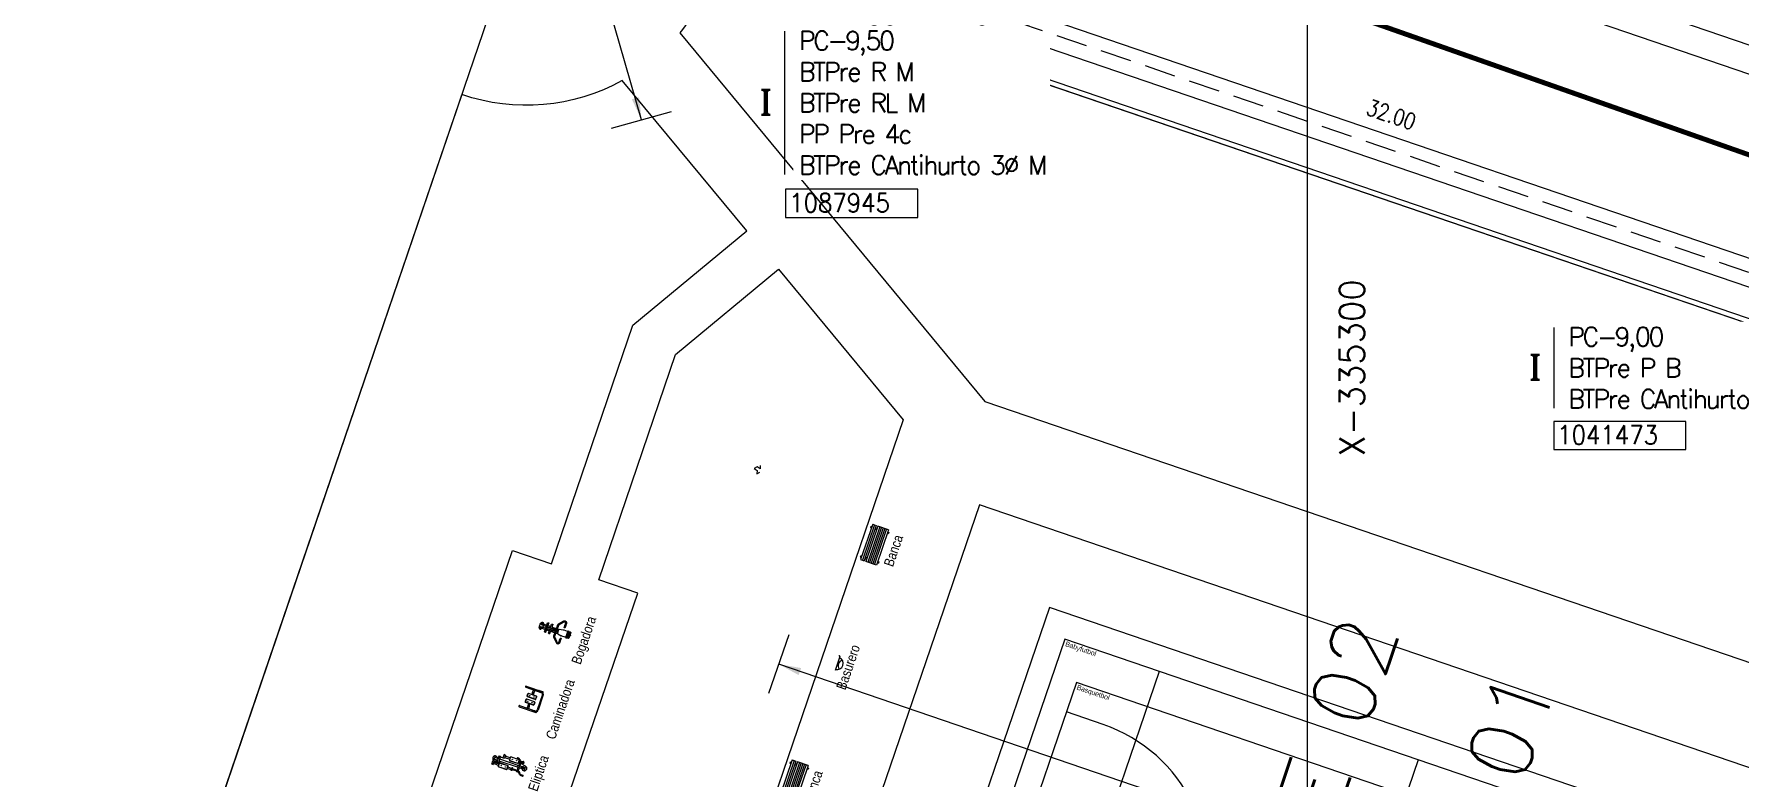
# Model space of a CAD drawing. Extents: x 0 to 336586, y 0 to 6284468.
# Drawn here: x 335248.8 to 335317.4, y 6277920.2 to 6277950 of the extents above; entities that cross this region are included whole.
import ezdxf
from ezdxf.enums import TextEntityAlignment as Align

# ---------------------------------------------------------------- set-up
doc = ezdxf.new("R2010")
doc.units = 0
doc.header["$LTSCALE"] = 5
doc.linetypes.add('DASHED', pattern=[0.75, 0.5, -0.25])
doc.linetypes.add('HIDDEN', pattern=[0.375, 0.25, -0.125])
for name, color, linetype in [('CALLES-URBANAS', 6, 'Continuous'), ('COTAS', 11, 'Continuous'), ('GRILLA', 254, 'Continuous'), ('LBT_A_P', 100, 'DASHED'), ('LINEA-EDIFICACION-URBANA', 21, 'Continuous'), ('Numero', 42, 'Continuous'), ('PLANTA', 6, 'Continuous'), ('Prosan Alcantarillado P. Colector Proyectado', 1, 'Continuous'), ('Prosan General Bancas', 8, 'Continuous'), ('Prosan General Basura', 8, 'Continuous'), ('Prosan General Cancha', 8, 'Continuous'), ('Prosan General Maquinas Ejercicios', 8, 'Continuous'), ('Prosan General Textos', 8, 'Continuous'), ('Prosan General Vegetación', 8, 'Continuous'), ('Prosan Pavimentación Vereda Proyectada', 8, 'Continuous'), ('servicios', 6, 'Continuous'), ('TEXTO-BT_P', 151, 'Continuous')]:
    doc.layers.add(name, color=color, linetype=linetype)
doc.styles.add('2mm', font='simplex.shx', dxfattribs={"width": 0.8, "height": 0.65})
doc.styles.add('ROMANS', font='romans.shx', dxfattribs={"height": 1})
doc.styles.add('ROMANT', font='romant.shx', dxfattribs={"height": 2})
doc.styles.add('Swis-50', font='swissc.ttf', dxfattribs={"width": 0.85})
doc.dimstyles.new('GRILLA X 500', dxfattribs={"dimtxt": 0.5, "dimasz": 1.8, "dimexe": 1.25, "dimexo": 0.625, "dimtad": 0, "dimdec": 0, "dimtxsty": 'ROMANS', "dimblk": 'NONE', "dimcen": 2.5, "dimse1": 1, "dimse2": 1, "dimsd1": 1, "dimsd2": 1, "dimclrd": 256, "dimclrt": 256, "dimadec": 0, "dimazin": 0, "dimtfac": 1, "dimtdec": 0, "dimtmove": 0, "dimatfit": 3, "dimldrblk": 'NONE', "dimfxlon": 1, "dimtfill": 1, "dimlwd": -1, "dimarcsym": 2})
doc.dimstyles.new('GRILLA Y 500', dxfattribs={"dimtxt": 0.5, "dimasz": 1.8, "dimexe": 1.25, "dimexo": 0.625, "dimtad": 0, "dimdec": 0, "dimtxsty": 'ROMANS', "dimblk": 'NONE', "dimcen": 2.5, "dimse1": 1, "dimse2": 1, "dimsd1": 1, "dimsd2": 1, "dimclrd": 256, "dimclrt": 256, "dimadec": 0, "dimazin": 0, "dimtfac": 1, "dimtdec": 0, "dimtmove": 0, "dimatfit": 3, "dimldrblk": 'NONE', "dimfxlon": 1, "dimtfill": 1, "dimlwd": -1, "dimarcsym": 2})
doc.dimstyles.new('VANO 500', dxfattribs={"dimtxt": 0.65, "dimasz": 1.8, "dimexe": 0, "dimexo": 8, "dimgap": 1.2, "dimtad": 0, "dimdec": 0, "dimzin": 0, "dimdsep": 46, "dimtxsty": '2mm', "dimblk": 'NONE', "dimcen": 0, "dimse1": 1, "dimse2": 1, "dimsd1": 1, "dimsd2": 1, "dimclrd": 7, "dimclrt": 2, "dimadec": 0, "dimazin": 0, "dimtfac": 1, "dimtdec": 0, "dimtofl": 0, "dimtmove": 0, "dimatfit": 3, "dimldrblk": 'NONE', "dimfxl": 1, "dimtfill": 1, "dimtolj": 1, "dimtzin": 0, "dimlwd": 25, "dimarcsym": 0})

# ---------------------------------------------------------------- blocks, each defined once
blk = doc.blocks.new('ALCANTARILLADO')
at = {"layer": 'Prosan Alcantarillado P. Colector Proyectado', "color": 5, "const_width": 0.2}
blk.add_lwpolyline([(65.883, -41.156), (-17.461, -11.859)], dxfattribs=at)
blk = doc.blocks.new('Banca')
at = {"layer": 'Prosan General Bancas'}
for p, q in [((2.027, 2.107), (2.027, 1.957)), ((3.527, 2.107), (2.027, 2.107)), ((2.177, 2.157), (2.127, 2.157)), ((2.127, 2.157), (2.127, 2.107)), ((2.177, 2.157), (2.177, 2.107)), ((3.427, 2.157), (3.377, 2.157)), ((3.377, 2.157), (3.377, 2.107)), ((3.427, 2.157), (3.427, 2.107)), ((3.527, 2.107), (3.527, 2.087)), ((3.527, 2.107), (3.527, 1.957)), ((3.527, 2.025), (2.027, 2.025)), ((3.527, 1.957), (2.027, 1.957)), ((3.527, 1.887), (2.027, 1.887)), ((3.527, 1.804), (2.027, 1.804)), ((3.527, 1.734), (2.027, 1.734)), ((3.527, 1.664), (2.027, 1.664)), ((3.527, 1.594), (2.027, 1.594)), ((3.527, 1.524), (2.027, 1.524)), ((3.527, 1.435), (2.027, 1.435)), ((2.127, 1.957), (2.127, 1.887)), ((2.127, 1.435), (2.127, 1.385)), ((2.177, 1.385), (2.127, 1.385)), ((2.177, 1.957), (2.177, 1.887)), ((2.177, 1.435), (2.177, 1.385)), ((3.377, 1.957), (3.377, 1.887)), ((3.377, 1.435), (3.377, 1.385)), ((3.427, 1.385), (3.377, 1.385)), ((3.427, 1.957), (3.427, 1.887)), ((3.427, 1.435), (3.427, 1.385)), ((3.527, 2.037), (3.527, 2.017))]:
    blk.add_line(p, q, dxfattribs=at)
for points in [[(2.027, 1.435), (2.027, 1.887)], [(3.527, 1.435), (3.527, 1.887)]]:
    blk.add_lwpolyline(points, dxfattribs=at)
blk = doc.blocks.new('Maquina A')
at = {"layer": 'Prosan General Maquinas Ejercicios'}
h = blk.add_hatch(color=256, dxfattribs=at)
edge = h.paths.add_edge_path()
edge.add_ellipse((-1.137, 0.001), major_axis=(0.0372, 0), ratio=0.731779, start_angle=0, end_angle=360)
for p, q in [((-1.195, 0.319), (-1.267, 0.319)), ((-1.195, 0.28), (-1.267, 0.28)), ((-1.041, 0.038), (-1.239, 0.038)), ((-1.195, 0.28), (-1.195, 0.319)), ((-1.174, 0.315), (-1.195, 0.315)), ((-1.174, 0.283), (-1.195, 0.283)), ((-1.159, 0.275), (-1.104, 0.197)), ((-1.133, 0.293), (-1.076, 0.212)), ((-1.062, 0.206), (-1.046, 0.206)), ((-1.062, 0.174), (-1.046, 0.174)), ((-1.046, 0.224), (-1.046, 0.206)), ((-1.046, 0.174), (-1.046, 0.142)), ((-1.045, 0.231), (-0.987, 0.231)), ((-1.045, 0.231), (-1.045, 0.225)), ((-1.045, 0.225), (-0.987, 0.225)), ((-1.044, 0.14), (-0.988, 0.14)), ((-1.041, 0.141), (-1.041, 0.038)), ((-0.99, 0.141), (-0.99, 0.038)), ((-0.175, 0.038), (-0.99, 0.038)), ((-0.987, 0.231), (-0.987, 0.225)), ((-0.986, 0.208), (-0.986, 0.224)), ((-0.986, 0.208), (-0.765, 0.208)), ((-0.986, 0.142), (-0.986, 0.17)), ((-0.986, 0.17), (-0.765, 0.17)), ((-0.808, 0.221), (-0.676, 0.221)), ((-0.808, 0.208), (-0.808, 0.221)), ((-0.808, 0.16), (-0.808, 0.17)), ((-0.594, 0.16), (-0.808, 0.16)), ((-0.802, 0.227), (-0.748, 0.227)), ((-0.802, 0.227), (-0.802, 0.221)), ((-0.802, 0.16), (-0.802, 0.154)), ((-0.748, 0.154), (-0.802, 0.154)), ((-0.795, 0.227), (-0.755, 0.227)), ((-0.748, 0.227), (-0.748, 0.221)), ((-0.748, 0.16), (-0.748, 0.154)), ((-0.742, 0.174), (-0.742, 0.221)), ((-0.742, 0.16), (-0.742, 0.174)), ((-0.676, 0.221), (-0.594, 0.221)), ((-0.594, 0.25), (-0.594, 0.171)), ((-0.594, 0.171), (-0.594, 0.13)), ((-0.588, 0.25), (-0.588, 0.171)), ((-0.588, 0.171), (-0.588, 0.13)), ((-0.242, 0.274), (-0.57, 0.274)), ((-0.242, 0.268), (-0.57, 0.268)), ((-0.242, 0.112), (-0.57, 0.112)), ((-0.242, 0.106), (-0.57, 0.106)), ((-0.224, 0.25), (-0.224, 0.13)), ((-0.218, 0.25), (-0.218, 0.13)), ((-0.218, 0.22), (-0.001, 0.22)), ((-0.001, 0.16), (-0.218, 0.16)), ((-0.18, 0.124), (0.064, 0.124)), ((-0.18, 0.114), (-0.18, 0.124)), ((-0.18, 0.114), (0.064, 0.114)), ((-0.114, 0.156), (-0.175, 0.156)), ((-0.175, 0.156), (-0.175, 0.124)), ((-0.114, 0.15), (-0.175, 0.15)), ((-0.175, 0.114), (-0.114, 0.114)), ((-0.175, -0.114), (-0.175, 0.114)), ((-0.114, 0.156), (-0.114, 0.124)), ((-0.114, -0.114), (-0.114, 0.114)), ((0, 0.038), (-0.114, 0.038)), ((-0.001, 0.26), (0.059, 0.26)), ((-0.001, 0.26), (-0.001, 0.124)), ((0.059, 0.254), (-0.001, 0.254)), ((0.059, 0.26), (0.059, 0.124)), ((0.064, 0.114), (0.064, 0.124)), ((-1.041, -0.038), (-1.239, -0.038)), ((-0.94, -0.16), (-1.154, -0.16)), ((-1.154, -0.16), (-1.154, -0.221)), ((-1.154, -0.221), (-1.046, -0.221)), ((-1.148, -0.16), (-1.148, -0.154)), ((-1.094, -0.154), (-1.148, -0.154)), ((-1.148, -0.227), (-1.148, -0.221)), ((-1.148, -0.227), (-1.094, -0.227)), ((-1.141, -0.227), (-1.101, -0.227)), ((-1.131, -0.171), (-1.046, -0.171)), ((-1.131, -0.209), (-1.046, -0.209)), ((-1.094, -0.16), (-1.094, -0.154)), ((-1.094, -0.227), (-1.094, -0.221)), ((-1.088, -0.16), (-1.088, -0.171)), ((-1.088, -0.209), (-1.088, -0.221)), ((-1.046, -0.171), (-1.046, -0.143)), ((-1.046, -0.225), (-1.046, -0.209)), ((-1.045, -0.226), (-0.987, -0.226)), ((-1.045, -0.232), (-1.045, -0.226)), ((-1.045, -0.232), (-0.987, -0.232)), ((-1.044, -0.141), (-0.988, -0.141)), ((-1.041, -0.141), (-1.041, -0.038)), ((-1.039, -0.19), (-1.033, -0.19)), ((-0.175, -0.038), (-0.99, -0.038)), ((-0.99, -0.141), (-0.99, -0.038)), ((-0.987, -0.232), (-0.987, -0.226)), ((-0.986, -0.143), (-0.986, -0.174)), ((-0.986, -0.206), (-0.986, -0.225)), ((-0.986, -0.221), (-0.968, -0.221)), ((-0.947, -0.285), (-0.97, -0.217)), ((-0.94, -0.171), (-0.94, -0.13)), ((-0.94, -0.205), (-0.94, -0.171)), ((-0.917, -0.273), (-0.94, -0.205)), ((-0.934, -0.171), (-0.934, -0.13)), ((-0.934, -0.223), (-0.934, -0.171)), ((-0.589, -0.106), (-0.916, -0.106)), ((-0.589, -0.112), (-0.916, -0.112)), ((-0.589, -0.268), (-0.916, -0.268)), ((-0.589, -0.274), (-0.916, -0.274)), ((-0.901, -0.283), (-0.893, -0.283)), ((-0.901, -0.315), (-0.894, -0.315)), ((-0.893, -0.28), (-0.852, -0.28)), ((-0.893, -0.28), (-0.893, -0.319)), ((-0.893, -0.319), (-0.852, -0.319)), ((-0.571, -0.25), (-0.571, -0.13)), ((-0.565, -0.25), (-0.565, -0.13)), ((-0.348, -0.16), (-0.565, -0.16)), ((-0.565, -0.22), (-0.348, -0.22)), ((-0.353, -0.114), (-0.109, -0.114)), ((-0.353, -0.124), (-0.353, -0.114)), ((-0.353, -0.124), (-0.109, -0.124)), ((-0.348, -0.26), (-0.348, -0.124)), ((-0.287, -0.254), (-0.348, -0.254)), ((-0.348, -0.26), (-0.287, -0.26)), ((-0.287, -0.26), (-0.287, -0.124)), ((-0.175, -0.156), (-0.175, -0.124)), ((-0.114, -0.15), (-0.175, -0.15)), ((-0.114, -0.156), (-0.175, -0.156)), ((0, -0.038), (-0.114, -0.038)), ((-0.114, -0.156), (-0.114, -0.124)), ((-0.109, -0.124), (-0.109, -0.114))]:
    blk.add_line(p, q, dxfattribs=at)
for points in [[(-0.795, 0.227, -1.175), (-0.755, 0.227, 12.056567)], [(-0.795, 0.154, 1.175), (-0.755, 0.154, -12.056567)], [(-1.141, -0.154, -1.175), (-1.101, -0.154, 12.056567)], [(-1.141, -0.227, 1.175), (-1.101, -0.227, -12.056567)]]:
    blk.add_lwpolyline(points, format="xyb", dxfattribs=at)
for centre, radius in [((-1.28, 0.068), 0.00635), ((-0.499, 0.19), 0.00631), ((-0.321, 0.19), 0.00631), ((0.039, 0.07), 0.00635), ((-1.277, -0.07), 0.00635), ((-0.845, -0.19), 0.00631), ((-0.667, -0.19), 0.00631), ((0.041, -0.069), 0.00635)]:
    blk.add_circle(centre, radius, dxfattribs=at)
for centre, radius, start, end in [((-1.239, 0), 0.1, 22.39564, 337.60436), ((-1.267, 0.299), 0.019, 90, 270), ((-1.239, 0), 0.0381, 90, 270), ((-1.192, 0), 0.0381, 90, 270), ((-1.174, 0.266), 0.0493, 33.27107, 89.67725), ((-1.174, 0.266), 0.0173, 30.14417, 89.67725), ((-1.062, 0.223), 0.0493, 212.343, 269.67725), ((-1.062, 0.223), 0.0173, 218.75559, 269.67725), ((-1.045, 0.224), 0.001, 90, 180), ((-1.072, 0.19), 0.0305, 328.379, 31.621), ((-1.044, 0.142), 0.002, 180, 270), ((-1.016, 0.066), 0.0381, 228.18968, 267.04895), ((-0.992, 0), 0.0381, 90, 270), ((-0.962, 0.189), 0.0301, 140.81394, 219.18606), ((-0.992, 0), 0.0381, 270, 90), ((-0.988, 0.142), 0.002, 270, 0), ((-0.987, 0.224), 0.001, 0, 90), ((-0.768, 0.189), 0.0193, 279.46926, 80.53074), ((-0.57, 0.25), 0.0241, 90, 180), ((-0.57, 0.13), 0.0241, 180, 270), ((-0.57, 0.25), 0.018, 90, 180), ((-0.57, 0.13), 0.018, 180, 270), ((-0.242, 0.25), 0.0241, 0, 90), ((-0.242, 0.25), 0.018, 0, 90), ((-0.242, 0.13), 0.0241, 270, 0), ((-0.242, 0.13), 0.018, 270, 0), ((0, 0), 0.1, 202.39564, 157.60436), ((0, 0), 0.0381, 270, 90), ((-1.128, -0.19), 0.0193, 99.50172, 260.49828), ((-1.044, -0.143), 0.002, 90, 180), ((-1.069, -0.19), 0.0301, 320.81394, 39.18606), ((-1.045, -0.225), 0.001, 180, 270), ((-1.016, -0.066), 0.0381, 92.95105, 131.81032), ((-0.96, -0.19), 0.0301, 148.22843, 211.77157), ((-0.988, -0.143), 0.002, 0, 90), ((-0.987, -0.225), 0.001, 270, 0), ((-0.986, -0.223), 0.0493, 21.91072, 89.67725), ((-0.986, -0.223), 0.0173, 21.91072, 89.67725), ((-0.901, -0.266), 0.0493, 201.91072, 269.67725), ((-0.916, -0.13), 0.0241, 90, 180), ((-0.916, -0.13), 0.018, 90, 180), ((-0.916, -0.25), 0.018, 260.86284, 270), ((-0.901, -0.266), 0.0173, 201.91072, 269.67725), ((-0.916, -0.25), 0.0241, 268.59426, 270), ((-0.852, -0.299), 0.019, 270, 90), ((-0.589, -0.13), 0.0241, 0, 90), ((-0.589, -0.13), 0.018, 0, 90), ((-0.589, -0.25), 0.0241, 270, 0), ((-0.589, -0.25), 0.018, 270, 0)]:
    blk.add_arc(centre, radius, start, end, dxfattribs=at)
blk.add_ellipse((-1.137, 0.001), major_axis=(0.0372, 0), ratio=0.731779, dxfattribs=at)
blk = doc.blocks.new('Maquina B')
at = {"layer": 'Prosan General Maquinas Ejercicios'}
for p, q in [((-0.855, 0.631), (-0.855, -0.068)), ((-0.854, 0.08), (-0.854, 0.002)), ((-0.806, 0.08), (-0.806, 0.002)), ((-0.805, 0.631), (-0.805, -0.052)), ((-0.799, 0.256), (-0.799, 0.307)), ((-0.797, 0.256), (-0.797, 0.307)), ((-0.694, 0.252), (-0.694, 0.311)), ((-0.691, 0.309), (-0.691, 0.254)), ((-0.69, 0.306), (-0.605, 0.306)), ((-0.688, 0.261), (-0.605, 0.261)), ((-0.605, 0.12), (-0.605, 0.447)), ((-0.599, 0.12), (-0.599, 0.447)), ((-0.54, 0.471), (-0.581, 0.471)), ((-0.54, 0.465), (-0.581, 0.465)), ((-0.489, 0.102), (-0.581, 0.102)), ((-0.489, 0.096), (-0.581, 0.096)), ((-0.489, 0.471), (-0.54, 0.471)), ((-0.489, 0.465), (-0.54, 0.465)), ((-0.471, 0.12), (-0.471, 0.447)), ((-0.465, 0.12), (-0.465, 0.447)), ((-0.365, 0.12), (-0.365, 0.447)), ((-0.359, 0.12), (-0.359, 0.447)), ((-0.341, 0.471), (-0.29, 0.471)), ((-0.341, 0.465), (-0.29, 0.465)), ((-0.341, 0.102), (-0.249, 0.102)), ((-0.341, 0.096), (-0.249, 0.096)), ((-0.29, 0.471), (-0.249, 0.471)), ((-0.29, 0.465), (-0.249, 0.465)), ((-0.231, 0.12), (-0.231, 0.447)), ((-0.225, 0.12), (-0.225, 0.447)), ((-0.14, 0.306), (-0.225, 0.306)), ((-0.142, 0.261), (-0.225, 0.261)), ((-0.139, 0.309), (-0.139, 0.254)), ((-0.136, 0.252), (-0.136, 0.311)), ((-0.033, 0.256), (-0.033, 0.307)), ((-0.031, 0.256), (-0.031, 0.307)), ((-0.025, 0.631), (-0.025, -0.048)), ((-0.024, 0.08), (-0.024, 0.002)), ((0.024, 0.08), (0.024, 0.002)), ((0.025, 0.631), (0.025, -0.068)), ((-0.849, -0.004), (-0.849, -0.023)), ((-0.811, -0.004), (-0.811, -0.023)), ((-0.089, -0.089), (-0.741, -0.089)), ((-0.089, -0.127), (-0.741, -0.127)), ((-0.019, -0.004), (-0.019, -0.023)), ((0.019, -0.004), (0.019, -0.023))]:
    blk.add_line(p, q, dxfattribs=at)
for points in [[(-0.805, 0.251), (-0.799, 0.251), (-0.799, 0.256), (-0.797, 0.256), (-0.797, 0.253, 0.414214), (-0.795, 0.251), (-0.695, 0.251, 0.432476), (-0.694, 0.252), (-0.692, 0.252, 0.32786), (-0.691, 0.253, 0.076029), (-0.686, 0.281, 0.076029), (-0.691, 0.309, 0.32786), (-0.692, 0.311), (-0.694, 0.311, 0.431705), (-0.695, 0.312), (-0.795, 0.312, 0.414214), (-0.797, 0.31), (-0.797, 0.307), (-0.799, 0.307), (-0.799, 0.312), (-0.805, 0.312)], [(-0.025, 0.251), (-0.031, 0.251), (-0.031, 0.256), (-0.033, 0.256), (-0.033, 0.253, -0.414214), (-0.035, 0.251), (-0.135, 0.251, -0.432476), (-0.136, 0.252), (-0.138, 0.252, -0.32786), (-0.139, 0.253, -0.076029), (-0.144, 0.281, -0.076029), (-0.139, 0.309, -0.32786), (-0.138, 0.311), (-0.136, 0.311, -0.431705), (-0.135, 0.312), (-0.035, 0.312, -0.414214), (-0.033, 0.31), (-0.033, 0.307), (-0.031, 0.307), (-0.031, 0.312), (-0.025, 0.312)]]:
    blk.add_lwpolyline(points, format="xyb", dxfattribs=at)
for centre in [(-0.534, 0.377), (-0.534, 0.199), (-0.296, 0.377), (-0.296, 0.199)]:
    blk.add_circle(centre, 0.00631, dxfattribs=at)
for centre, radius, start, end in [((-0.83, 0.631), 0.0254, 0, 180), ((-0.83, 0.071), 0.0258, 21.60808, 158.39192), ((-0.83, 0), 0.0241, 4.35379, 175.64621), ((-0.83, 0.003), 0.024, 182.9888, 217.56424), ((-0.83, 0.003), 0.024, 322.43576, 357.0112), ((-0.581, 0.447), 0.0241, 90, 180), ((-0.581, 0.12), 0.0241, 180, 270), ((-0.581, 0.447), 0.018, 90, 180), ((-0.581, 0.12), 0.018, 180, 270), ((-0.489, 0.447), 0.0241, 0, 90), ((-0.489, 0.447), 0.018, 0, 90), ((-0.489, 0.12), 0.0241, 270, 0), ((-0.489, 0.12), 0.018, 270, 0), ((-0.341, 0.447), 0.0241, 90, 180), ((-0.341, 0.12), 0.0241, 180, 270), ((-0.341, 0.447), 0.018, 90, 180), ((-0.341, 0.12), 0.018, 180, 270), ((-0.249, 0.447), 0.0241, 0, 90), ((-0.249, 0.447), 0.018, 0, 90), ((-0.249, 0.12), 0.0241, 270, 0), ((-0.249, 0.12), 0.018, 270, 0), ((0, 0.631), 0.0254, 0, 180), ((0, 0.071), 0.0258, 21.60808, 158.39192), ((0, 0), 0.0241, 4.35379, 175.64621), ((0, 0.003), 0.024, 182.9888, 217.56424), ((0, 0.003), 0.024, 322.43576, 357.0112), ((-0.83, -0.068), 0.0254, 180, 284.93542), ((-0.741, -0.019), 0.108, 180, 270), ((-0.741, -0.019), 0.07, 180, 270), ((-0.089, -0.019), 0.07, 270, 0), ((-0.089, -0.019), 0.108, 270, 0), ((0, -0.068), 0.0254, 247.94551, 0), ((0, -0.068), 0.0254, 255.06458, 0)]:
    blk.add_arc(centre, radius, start, end, dxfattribs=at)
at = {"layer": 'Prosan General Maquinas Ejercicios', "extrusion": (0, 0, -1)}
blk.add_ellipse((-0.83, 0), major_axis=(-0.0195, 0), ratio=0.932138, start_param=6.067936, end_param=9.640028, dxfattribs=at)
at = {"layer": 'Prosan General Maquinas Ejercicios'}
blk.add_ellipse((0, 0), major_axis=(0.0195, 0), ratio=0.932138, start_param=6.067936, end_param=9.640028, dxfattribs=at)
blk = doc.blocks.new('Maquina C')
at = {"layer": 'Prosan General Maquinas Ejercicios'}
for p, q in [((-0.289, 0.632), (-0.475, 0.798)), ((-0.262, 0.658), (-0.442, 0.816)), ((-0.407, 0.922), (-0.235, 0.922)), ((-0.407, 0.883), (-0.235, 0.883)), ((-0.318, 0.925), (-0.24, 0.925)), ((-0.318, 0.88), (-0.318, 0.925)), ((-0.318, 0.88), (-0.24, 0.88)), ((-0.235, 0.883), (-0.235, 0.922)), ((-0.13, 1.194), (-0.13, 1.175)), ((-0.13, 1.052), (-0.13, 0.911)), ((-0.086, 1.126), (-0.128, 1.169)), ((-0.094, 0.725), (-0.128, 0.887)), ((-0.125, 1.166), (0.125, 1.166)), ((0.122, 1.203), (-0.122, 1.203)), ((0.106, 1.077), (-0.106, 1.077)), ((-0.09, 1.077), (-0.09, 1.13)), ((-0.09, 0.645), (-0.09, 0.717)), ((0.07, 1.12), (-0.07, 1.12)), ((0.07, 0.707), (-0.07, 0.707)), ((-0.039, 1.077), (-0.039, 1.12)), ((-0.039, 0.645), (-0.039, 0.707)), ((-0.025, 1.077), (-0.025, 1.12)), ((-0.025, 0.259), (-0.025, 0.707)), ((0.024, 0.707), (-0.024, 0.707)), ((0.025, 1.077), (0.025, 1.12)), ((0.025, 0.259), (0.025, 0.707)), ((0.039, 1.077), (0.039, 1.12)), ((0.039, 0.645), (0.039, 0.707)), ((0.086, 1.126), (0.128, 1.169)), ((0.09, 1.077), (0.09, 1.13)), ((0.09, 0.645), (0.09, 0.717)), ((0.094, 0.725), (0.128, 0.887)), ((0.13, 1.194), (0.13, 1.175)), ((0.13, 0.911), (0.13, 1.052)), ((0.407, 0.922), (0.235, 0.922)), ((0.235, 0.883), (0.235, 0.922)), ((0.407, 0.883), (0.235, 0.883)), ((0.318, 0.925), (0.24, 0.925)), ((0.318, 0.88), (0.24, 0.88)), ((0.262, 0.658), (0.442, 0.816)), ((0.289, 0.632), (0.475, 0.798)), ((0.318, 0.88), (0.318, 0.925)), ((-0.228, 0.645), (-0.025, 0.645)), ((-0.228, 0.607), (-0.025, 0.607)), ((-0.19, 0.429), (-0.025, 0.429)), ((-0.19, 0.369), (-0.19, 0.429)), ((-0.19, 0.369), (-0.025, 0.369)), ((-0.19, 0.259), (0.19, 0.259)), ((-0.19, 0.198), (-0.19, 0.259)), ((-0.19, 0.198), (0.19, 0.198)), ((-0.09, 0.429), (-0.09, 0.607)), ((-0.09, 0.259), (-0.09, 0.369)), ((-0.09, -0.023), (-0.09, 0.198)), ((-0.039, 0.429), (-0.039, 0.607)), ((-0.039, 0.259), (-0.039, 0.369)), ((-0.039, -0.023), (-0.039, 0.198)), ((-0.031, 0.6), (-0.025, 0.6)), ((-0.031, 0.503), (-0.031, 0.6)), ((-0.031, 0.503), (-0.025, 0.503)), ((0.228, 0.645), (0.025, 0.645)), ((0.228, 0.607), (0.025, 0.607)), ((0.025, 0.6), (0.031, 0.6)), ((0.025, 0.503), (0.031, 0.503)), ((0.025, 0.429), (0.19, 0.429)), ((0.025, 0.369), (0.19, 0.369)), ((0.031, 0.503), (0.031, 0.6)), ((0.039, 0.429), (0.039, 0.607)), ((0.039, 0.259), (0.039, 0.369)), ((0.039, -0.023), (0.039, 0.198)), ((0.09, 0.429), (0.09, 0.607)), ((0.09, 0.259), (0.09, 0.369)), ((0.09, -0.023), (0.09, 0.198)), ((0.19, 0.369), (0.19, 0.429)), ((0.19, 0.198), (0.19, 0.259))]:
    blk.add_line(p, q, dxfattribs=at)
for centre in [(-0.12, 1.11), (0.12, 1.11), (-0.12, 0), (0.12, 0)]:
    blk.add_circle(centre, 0.00635, dxfattribs=at)
for centre, radius, start, end in [((-0.412, 0.844), 0.078, 86.44528, 216.04107), ((-0.411, 0.843), 0.041, 84.24562, 220.71685), ((-0.24, 0.902), 0.022, 270, 90), ((-0.121, 1.194), 0.00934, 99.10442, 183.01122), ((-0.121, 1.175), 0.00934, 176.98878, 260.89558), ((-0.106, 1.052), 0.0244, 90, 180), ((0.014, 0.911), 0.144, 179.95874, 189.4515), ((-0.07, 0.731), 0.0244, 188.61201, 270), ((-0.07, 1.145), 0.0244, 226.69108, 270), ((0, 1.214), 0.0248, 333.33144, 206.66856), ((0.07, 1.145), 0.0244, 270, 313.30892), ((0.07, 0.731), 0.0244, 270, 351.38799), ((0.106, 1.052), 0.0244, 0, 90), ((0.121, 1.194), 0.00934, 356.98878, 80.89558), ((0.121, 1.175), 0.00934, 279.10442, 356.98878), ((-0.014, 0.911), 0.144, 350.5485, 0.04126), ((0.24, 0.902), 0.022, 90, 270), ((0.412, 0.844), 0.078, 323.95893, 93.55472), ((0.411, 0.843), 0.041, 319.28315, 95.75438), ((-0.228, 0.695), 0.0881, 225.81909, 270), ((-0.228, 0.695), 0.05, 227.14411, 270), ((-0.163, 0.399), 0.0406, 132.00802, 227.99198), ((-0.163, 0.228), 0.0406, 132.00802, 227.99198), ((0.163, 0.399), 0.0406, 312.00802, 47.99198), ((0.163, 0.228), 0.0406, 312.00802, 47.99198), ((0.228, 0.695), 0.05, 270, 312.85589), ((0.228, 0.695), 0.0881, 270, 314.18091), ((-0.065, 0.006), 0.0383, 228.4773, 311.5227), ((0.065, 0.006), 0.0383, 228.4773, 311.5227)]:
    blk.add_arc(centre, radius, start, end, dxfattribs=at)
for centre, start_param, end_param in [((0, 1.11), 5.554716, 6.925621), ((0, 1.11), 2.499157, 3.86985), ((0, 0), 5.331851, 10.376113), ((0, 0), 10.739916, 11.251232)]:
    blk.add_ellipse(centre, major_axis=(-0.155, 0), ratio=0.451575, start_param=start_param, end_param=end_param, dxfattribs=at)
blk = doc.blocks.new('PLANTA')
at = {"layer": 'CALLES-URBANAS'}
blk.add_lwpolyline([(335864.237, 6282657.176), (335862.06, 6282657.919), (335860.784, 6282654.181), (335775.61, 6282683.257), (335758.455, 6282633.005), (335841.078, 6282604.8), (335842.914, 6282601.06), (335825.385, 6282549.711), (335821.645, 6282547.875), (335738.833, 6282576.145), (335738.446, 6282575.009), (335820.307, 6282547.064), (335820.033, 6282546.26)], dxfattribs=at)
at = {"layer": 'CALLES-URBANAS', "flags": 128}
blk.add_lwpolyline([(335779.549, 6282666.01), (335772.199, 6282644.48, 0.414214), (335775.939, 6282636.863), (335843.132, 6282613.925, 0.414214), (335850.749, 6282617.665), (335858.098, 6282639.195, 0.414214), (335854.359, 6282646.812), (335787.166, 6282669.75, 0.414214)], format="xyb", close=True, dxfattribs=at)
blk.add_lwpolyline([(335770.839, 6282631.208), (335840.87, 6282607.301, -0.414214), (335844.61, 6282599.684), (335827.649, 6282549.999, -0.414214), (335820.033, 6282546.26), (335697.714, 6282588.016), (335695.129, 6282580.445), (335660.42, 6282478.77, 0.198912), (335660.773, 6282473.233), (335671.353, 6282451.685), (335669.189, 6282448.764)], format="xyb", dxfattribs=at)
at = {"layer": 'LINEA-EDIFICACION-URBANA', "ltscale": 0.2}
blk.add_lwpolyline([(335738.898, 6282576.334), (335758.201, 6282632.88), (335840.935, 6282604.637), (335842.698, 6282601.047), (335825.222, 6282549.854), (335821.632, 6282548.091), (335738.898, 6282576.334), (335696.311, 6282590.872), (335693, 6282581.172), (335650.758, 6282457.433)], dxfattribs=at)
at = {"layer": 'Prosan General Basura'}
blk.add_line((335770.811, 6282602.74), (335770.617, 6282602.172), dxfattribs=at)
for centre, radius, start, end in [((335770.69, 6282602.464), 0.25, 256.8906, 65.41226), ((335770.988, 6282602.363), 0.25, 110.08159, 212.22126), ((335770.787, 6282602.748), 0.025, 341.15143, 161.15143)]:
    blk.add_arc(centre, radius, start, end, dxfattribs=at)
at = {"layer": 'Prosan General Cancha'}
for points in [[(335803.05, 6282575.441), (335809.511, 6282594.369), (335779.227, 6282604.707), (335772.766, 6282585.78)], [(335774.035, 6282586.403), (335802.43, 6282576.721), (335808.242, 6282593.746), (335779.85, 6282603.438)], [(335775.466, 6282587.499), (335801.965, 6282578.453), (335806.811, 6282592.649), (335780.312, 6282601.695)]]:
    blk.add_lwpolyline(points, close=True, dxfattribs=at)
for points in [[(335783.636, 6282602.145), (335777.821, 6282585.111)], [(335781.38, 6282600.009), (335779.908, 6282600.512)], [(335794.046, 6282598.592), (335788.231, 6282581.557)]]:
    blk.add_lwpolyline(points, dxfattribs=at)
blk.add_lwpolyline([(335777.342, 6282588.18, 1), (335781.38, 6282600.009)], format="xyb", dxfattribs=at)
at = {"layer": 'Prosan General Vegetación'}
for p, q in [((335767.488, 6282610.354), (335767.366, 6282610.294)), ((335767.601, 6282610.278), (335767.488, 6282610.354)), ((335767.61, 6282610.414), (335767.601, 6282610.278)), ((335767.366, 6282610.294), (335767.479, 6282610.218)), ((335767.479, 6282610.218), (335767.47, 6282610.083)), ((335767.47, 6282610.083), (335767.592, 6282610.142))]:
    blk.add_line(p, q, dxfattribs=at)
at = {"layer": 'Prosan Pavimentación Vereda Proyectada'}
for points in [[(335856.62, 6282653.437), (335856.895, 6282654.241), (335776.358, 6282681.734), (335759.979, 6282633.753), (335840.515, 6282606.26), (335840.87, 6282607.301)], [(335843.132, 6282613.925), (335843.487, 6282614.966), (335776.295, 6282637.904), (335775.939, 6282636.863)], [(335768.341, 6282618.294), (335773.349, 6282612.251), (335763.502, 6282583.405), (335755.844, 6282581.683), (335754.665, 6282586.925), (335757.753, 6282595.972), (335759.319, 6282595.438), (335762.682, 6282605.288), (335761.116, 6282605.822), (335764.204, 6282614.869), (335768.343, 6282618.296)]]:
    blk.add_lwpolyline(points, dxfattribs=at)
blk.add_lwpolyline([(335776.634, 6282612.989), (335816.505, 6282599.378), (335835.632, 6282603.151, -0.100483), (335836.041, 6282606.308), (335765.772, 6282630.296, -0.090545), (335764.37, 6282627.787)], format="xyb", close=True, dxfattribs=at)
blk.add_lwpolyline([(335767.065, 6282619.834), (335762.061, 6282625.873, -0.211149), (335755.617, 6282625.309), (335741.483, 6282583.905, -0.211054), (335746.236, 6282579.522), (335753.893, 6282581.244), (335752.59, 6282587.037), (335755.861, 6282596.618), (335754.295, 6282597.153), (335757.657, 6282607.003), (335759.223, 6282606.468), (335762.494, 6282616.049), (335767.067, 6282619.837)], format="xyb", dxfattribs=at)
blk.add_lwpolyline([(335776.411, 6282608.838), (335768.011, 6282584.233), (335805.866, 6282571.31), (335814.266, 6282595.916)], close=True, dxfattribs=at)
at = {"layer": 'Prosan General Bancas', "rotation": 71.15142590851902}
for p in [(335772.981, 6282604.032), (335769.75, 6282594.568)]:
    blk.add_blockref('Banca', p, dxfattribs=at)
at = {"layer": 'Prosan General Maquinas Ejercicios', "xscale": -1, "rotation": 251.151425908519}
blk.add_blockref('Maquina C', (335758.812, 6282603.978), dxfattribs=at)
at = {"layer": 'Prosan General Maquinas Ejercicios'}
for name, p, rotation in [('Maquina B', (335758.797, 6282601.326), 71.15142590851902), ('Maquina A', (335756.956, 6282598.647), 161.151425908519)]:
    blk.add_blockref(name, p, dxfattribs=dict(at, rotation=rotation))
at = {"layer": 'Prosan General Cancha', "style": 'Swis-50'}
for s, p in [('Babyfutbol', (335779.843, 6282603.166)), ('Basquetbol', (335780.305, 6282601.423))]:
    blk.add_text(s, height=0.2, rotation=341.15143, dxfattribs=at).set_placement(p)
at = {"layer": 'Prosan General Textos'}
for s, height, style, p in [('Banca', 0.4, 'Swis-50', (335772.957, 6282606.994)), ('Bogadora', 0.4, 'Swis-50', (335760.516, 6282603.396)), ('ÁREA VERDE 02', 2.5, 'ROMANS', (335787.876, 6282591.697)), ('Basurero', 0.4, 'Swis-50', (335771.137, 6282602.312)), ('Caminadora', 0.4, 'Swis-50', (335759.57, 6282600.623)), ('ÁREA VERDE 01', 2.5, 'ROMANS', (335794.192, 6282589.541)), ('Eliptica', 0.4, 'Swis-50', (335758.693, 6282598.055)), ('Banca', 0.4, 'Swis-50', (335769.727, 6282597.53))]:
    blk.add_text(s, height=height, rotation=71.15143, dxfattribs=dict(at, style=style)).set_placement(p, align=Align.MIDDLE_CENTER)
blk = doc.blocks.new('*D130')
at = {"layer": 'Defpoints', "color": 0, "linetype": 'HIDDEN', "ltscale": 0.25, "transparency": 16777216}
for p in [(335288.093, 6277952.034), (335287.657, 6277950.757), (335318.211, 6277940.308)]:
    blk.add_point(p, dxfattribs=at)
at = {"layer": 'COTAS', "color": 2, "linetype": 'HIDDEN', "ltscale": 0.25, "transparency": 16777216, "insert": (335303.37, 6277946.809), "char_height": 0.65, "attachment_point": 5, "rotation": 341.11964, "style": '2mm', "bg_fill": 3, "box_fill_scale": 1.1, "bg_fill_color": 256, "bg_fill_true_color": 13158600, "bg_fill_transparency": 0}
blk.add_mtext('\\A1;32.00', dxfattribs=at)
blk = doc.blocks.new('_None')
blk = doc.blocks.new('*U417')
at = {"layer": 'GRILLA', "lineweight": -3}
for points in [[(300, 350), (300, 450)], [(300, 250), (300, 350)]]:
    blk.add_lwpolyline(points, dxfattribs=at)
blk = doc.blocks.new('COTA-500')
at = {"layer": 'COTAS', "color": 11}
blk.add_line((0.007, 1.25), (-0.007, -1.25), dxfattribs=at)
blk.add_solid([(0.899, -0.155), (0.901, 0.145), (0, 0)], dxfattribs=at)
blk = doc.blocks.new('*D434')
at = {"layer": 'Defpoints', "color": 0, "ltscale": 0.5, "transparency": 16777216}
for p in [(335292.711, 6278000), (335274.766, 6277998.487), (0, 0)]:
    blk.add_point(p, dxfattribs=at)
at = {"layer": 'GRILLA', "ltscale": 0.5, "transparency": 16777216, "insert": (335269.855, 6277998.487), "char_height": 1, "attachment_point": 5, "style": 'ROMANS', "bg_fill": 3, "box_fill_scale": 1.1, "bg_fill_color": 256, "bg_fill_true_color": 13158600, "bg_fill_transparency": 0}
blk.add_mtext('Y-6278000', dxfattribs=at)
blk = doc.blocks.new('*D439')
at = {"layer": 'Defpoints', "color": 0, "ltscale": 0.5, "transparency": 16777216}
for p in [(335301.789, 6277932.198), (335300, 6277899.168), (0, 0)]:
    blk.add_point(p, dxfattribs=at)
at = {"layer": 'GRILLA', "ltscale": 0.5, "transparency": 16777216, "insert": (335301.789, 6277936.633), "char_height": 1, "attachment_point": 5, "rotation": 90, "style": 'ROMANS', "bg_fill": 3, "box_fill_scale": 1.1, "bg_fill_color": 256, "bg_fill_true_color": 13158600, "bg_fill_transparency": 0}
blk.add_mtext('X-335300', dxfattribs=at)
blk = doc.blocks.new('*D440')
at = {"layer": 'Defpoints', "color": 0, "ltscale": 0.5, "transparency": 16777216}
for p in [(335402.35, 6277986.733), (335398.598, 6277900), (0, 0)]:
    blk.add_point(p, dxfattribs=at)
at = {"layer": 'GRILLA', "ltscale": 0.5, "transparency": 16777216, "insert": (335402.35, 6277991.144), "char_height": 1, "attachment_point": 5, "rotation": 90, "style": 'ROMANS', "bg_fill": 3, "box_fill_scale": 1.1, "bg_fill_color": 256, "bg_fill_true_color": 13158600, "bg_fill_transparency": 0}
blk.add_mtext('X-335399', dxfattribs=at)

msp = doc.modelspace()

# ---------------------------------------------------------------- linework, layer by layer
at = {"layer": 'COTAS', "ltscale": 0.5}
msp.add_lwpolyline([(335455.578, 6277864.244), (335429.085, 6277873.308), (335401.922, 6277882.593), (335368.346, 6277894.057), (335355.246, 6277898.457), (335339.782, 6277903.853), (335309.302, 6277914.289), (335278.757, 6277924.735)], dxfattribs=at)
at = {"layer": 'TEXTO-BT_P', "ltscale": 0.5}
for points in [[(335278.993, 6277950.158), (335278.993, 6277944.408)], [(335309.906, 6277938.262), (335309.906, 6277935.014)]]:
    msp.add_lwpolyline(points, dxfattribs=at)

# ---------------------------------------------------------------- block references
at = {"layer": 'COTAS'}
for p, rotation in [((335273.245, 6277946.598), 106.0980471728287), ((335278.757, 6277924.735), 341.1514259092451)]:
    msp.add_blockref('COTA-500', p, dxfattribs=dict(at, rotation=rotation))
at = {"layer": 'GRILLA', "lineweight": -3}
msp.add_blockref('*U417', (335000, 6277600), dxfattribs=at)
at = {"layer": 'PLANTA'}
msp.add_blockref('PLANTA', (-489.594, -4677.697), dxfattribs=at)
at = {"layer": 'servicios', "color": 1}
msp.add_blockref('ALCANTARILLADO', (335294.731, 6277971.279), dxfattribs=at)

# ---------------------------------------------------------------- texts
at = {"layer": 'TEXTO-BT_P', "ltscale": 0.5, "style": 'ROMANT'}
for p in [(335278.237, 6277947.304), (335309.15, 6277936.661)]:
    msp.add_text('I', height=1, dxfattribs=at).set_placement(p, align=Align.MIDDLE_CENTER)

# ---------------------------------------------------------------- next in the draw order: texts
at = {"layer": 'TEXTO-BT_P', "ltscale": 0.5, "insert": (335310.48, 6277936.639), "char_height": 0.75, "attachment_point": 4, "style": 'ROMANS', "bg_fill": 3, "box_fill_scale": 1.3, "bg_fill_color": 256, "bg_fill_transparency": 0}
msp.add_mtext('{\\T0.8;PC-9,00\\PBTPre P B\\PBTPre CAntihurto 3Ø B}', dxfattribs=at)

# ---------------------------------------------------------------- next in the draw order: dimensions: what is measured, and where the dimension line sits
at = {"layer": 'COTAS', "linetype": 'HIDDEN', "ltscale": 0.25}
dim = msp.add_aligned_dim(p1=(335318.211, 6277940.308), p2=(335287.657, 6277950.757), distance=-1.349, dimstyle='VANO 500', override={"dimpost": '.00', "dimsah": 1}, dxfattribs=at)
dim.commit()
dim.dimension.update_dxf_attribs({"geometry": '*D130', "text_midpoint": (335303.37, 6277946.809)})

# ---------------------------------------------------------------- next in the draw order: texts
at = {"layer": 'TEXTO-BT_P', "ltscale": 0.5, "insert": (335279.566, 6277947.281), "char_height": 0.75, "attachment_point": 4, "style": 'ROMANS', "bg_fill": 3, "box_fill_scale": 1.3, "bg_fill_color": 256, "bg_fill_transparency": 0}
msp.add_mtext('{\\T0.8;PC-9,50\\PBTPre R M\\PBTPre RL M\\PPP Pre 4c\\PBTPre CAntihurto 3Ø M}', dxfattribs=at)

# ---------------------------------------------------------------- next in the draw order: linework, layer by layer
at = {"layer": 'COTAS', "ltscale": 0.5}
msp.add_lwpolyline([(335273.245, 6277946.598), (335267.357, 6277966.999), (335277.725, 6277997.37), (335300.819, 6278014.72), (335336.721, 6278002.462), (335366.618, 6277992.256), (335386.642, 6277980.243)], dxfattribs=at)
at = {"layer": 'LBT_A_P', "ltscale": 0.5}
msp.add_lwpolyline([(335317.737, 6277940.47), (335288.248, 6277950.555)], dxfattribs=at)

# ---------------------------------------------------------------- next in the draw order: dimensions: what is measured, and where the dimension line sits
at = {"layer": 'GRILLA', "ltscale": 0.5}
dim = msp.add_ordinate_dim(feature_location=(335292.711, 6278000), offset=(-17.945, -1.513), dtype=0, origin=(0, 0), dimstyle='GRILLA Y 500', override={"dimpost": 'Y-<>', "dimsah": 1}, dxfattribs=at)
dim.commit()
dim.dimension.update_dxf_attribs({"geometry": '*D434', "text_midpoint": (335269.855, 6277998.487)})

# ---------------------------------------------------------------- next in the draw order: dimensions: what is measured, and where the dimension line sits
dim = msp.add_ordinate_dim(feature_location=(335300, 6277899.168), offset=(1.789, 33.03), dtype=1, origin=(0, 0), dimstyle='GRILLA X 500', override={"dimpost": 'X-<>', "dimsah": 1}, dxfattribs=at)
dim.commit()
dim.dimension.update_dxf_attribs({"geometry": '*D439', "text_midpoint": (335301.789, 6277936.633)})

# ---------------------------------------------------------------- next in the draw order: dimensions: what is measured, and where the dimension line sits
dim = msp.add_ordinate_dim(feature_location=(335398.598, 6277900), offset=(3.752, 86.733), dtype=1, origin=(0, 0), dimstyle='GRILLA X 500', override={"dimpost": 'X-<>', "dimsah": 1}, dxfattribs=at)
dim.commit()
dim.dimension.update_dxf_attribs({"geometry": '*D440', "text_midpoint": (335402.35, 6277991.144)})

# ---------------------------------------------------------------- next in the draw order: linework, layer by layer
at = {"layer": 'Numero'}
for points in [[(335279.034, 6277942.676), (335284.339, 6277942.676), (335284.339, 6277943.809), (335279.034, 6277943.809)], [(335309.897, 6277933.355), (335315.202, 6277933.355), (335315.202, 6277934.488), (335309.897, 6277934.488)]]:
    msp.add_lwpolyline(points, close=True, dxfattribs=at)

# ---------------------------------------------------------------- next in the draw order: texts
at = {"layer": 'Numero', "style": 'ROMANS', "width": 0.9}
for s, p in [('1087945', (335279.173, 6277942.889)), ('1041473', (335310.036, 6277933.568))]:
    msp.add_text(s, height=0.75, dxfattribs=at).set_placement(p)

doc.saveas('drawing.dxf')
